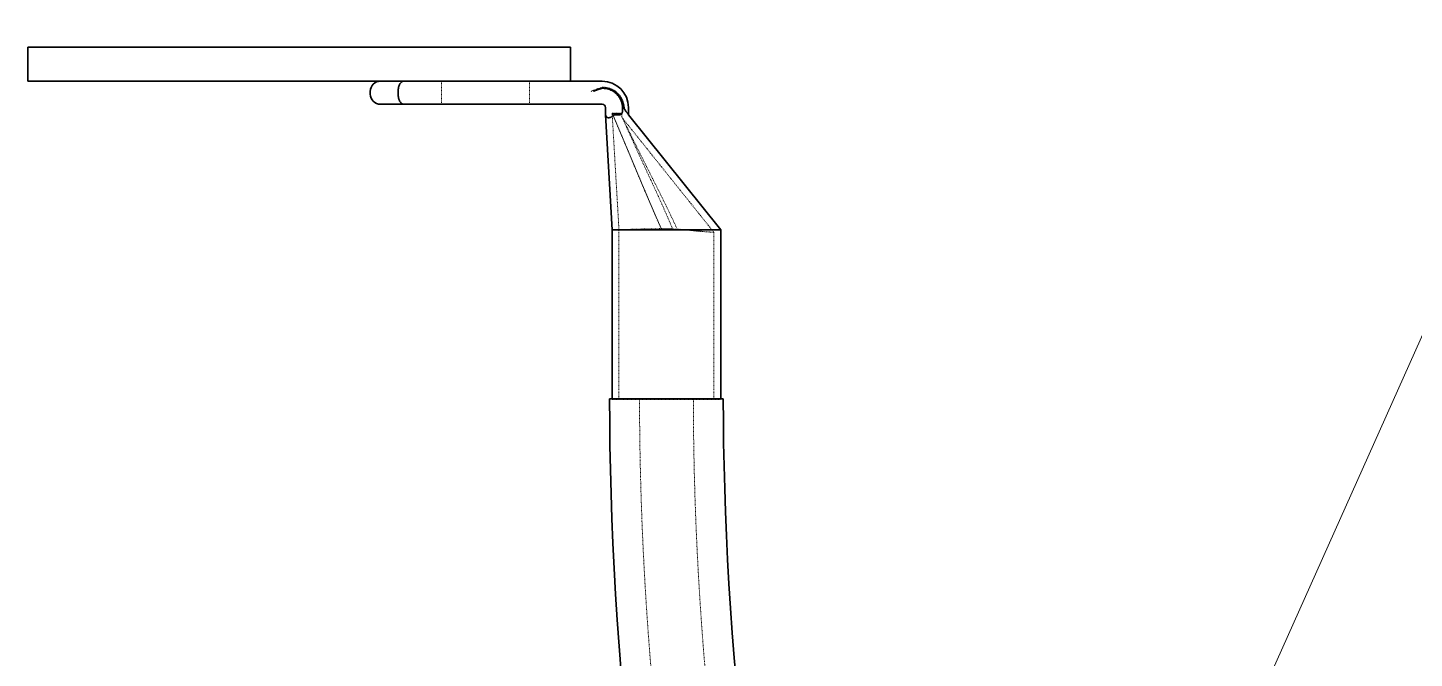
# Model space of a CAD drawing. Header units: millimetres. Extents: x -116965 to 323937, y 291661 to 566926.
# Drawn here: x -19754.3 to -19549.9, y 314472.1 to 314565.1 of the extents above; entities that cross this region are included whole.
import ezdxf

# ---------------------------------------------------------------- set-up
doc = ezdxf.new("R2010")
doc.units = ezdxf.units.MM
doc.linetypes.add('DASHED', pattern=[0.75, 0.5, -0.25])
doc.layers.get('0').update_dxf_attribs({"lineweight": 18})
for name, color, linetype, lineweight in [('Hidden Edges(Schneider)', 7, 'DASHED', 18), ('Symbols(Schneider)', 7, 'Continuous', 18), ('Visible Edges(Schneider)', 7, 'Continuous', 35)]:
    doc.layers.add(name, color=color, linetype=linetype, lineweight=lineweight)
doc.styles.add('schneder_1', font='micross.ttf')
doc.dimstyles.new('estilo_Schneider$7', dxfattribs={"dimscale": 5, "dimtxt": 3, "dimasz": 3, "dimexe": 2, "dimexo": 1, "dimgap": 0.3, "dimtad": 1, "dimtoh": 1, "dimrnd": 1e-08, "dimzin": 12, "dimtxsty": 'schneder_1', "dimblk": 'Filled-1', "dimcen": 0.09, "dimdle": 10, "dimclrd": 7, "dimclre": 7, "dimclrt": 7, "dimadec": 1, "dimazin": 3, "dimtfac": 0.5, "dimtdec": 3, "dimtmove": 0, "dimatfit": 3, "dimldrblk": 'Filled-1', "dimfxl": 1, "dimtolj": 1, "dimlwd": 15, "dimlwe": 25, "dimarcsym": 0})

# ---------------------------------------------------------------- blocks, each defined once
blk = doc.blocks.new('Filled-1')
at = {"color": 0}
for p, q in [((0, 0), (-1, 0.167)), ((-1, 0.167), (-1, -0.167)), ((-1, 0), (0, 0)), ((-1, -0.167), (0, 0))]:
    blk.add_line(p, q, dxfattribs=at)
at = {"color": 0, "flags": 128}
blk.add_lwpolyline([(-1, -0.167), (0, 0), (-1, 0.167), (-1, -0.167)], dxfattribs=at)
at = {"color": 0}
blk.add_solid([(-1, -0.167), (0, 0), (-1, 0.167), (-1, -0.167)], dxfattribs=at)

msp = doc.modelspace()

# ---------------------------------------------------------------- linework, layer by layer
at = {"layer": 'Hidden Edges(Schneider)', "ltscale": 0.013953}
for p, q in [((-19693.298825, 314553.811953), (-19693.298825, 314557.211953)), ((-19680.298825, 314553.811953), (-19680.298825, 314557.211953))]:
    msp.add_line(p, q, dxfattribs=at)
at = {"layer": 'Hidden Edges(Schneider)', "ltscale": 0.000492627}
msp.add_line((-19669.630311, 314556.319408), (-19669.630311, 314556.256003), dxfattribs=at)
at = {"layer": 'Hidden Edges(Schneider)'}
msp.add_line((-19671.198114, 314555.727603), (-19671.198345, 314555.727503), dxfattribs=at)
at = {"layer": 'Hidden Edges(Schneider)', "ltscale": 0.053639}
msp.add_line((-19668.130312, 314552.470727), (-19668.130312, 314552.295188), dxfattribs=at)
at = {"layer": 'Hidden Edges(Schneider)', "ltscale": 5.07649e-05}
msp.add_line((-19668.115866, 314552.437233), (-19668.130312, 314552.470727), dxfattribs=at)
at = {"layer": 'Hidden Edges(Schneider)', "ltscale": 0.005687}
for p, q in [((-19668.130311, 314552.470728), (-19666.730311, 314552.470728)), ((-19668.130311, 314552.295251), (-19666.730311, 314552.295251))]:
    msp.add_line(p, q, dxfattribs=at)
at = {"layer": 'Hidden Edges(Schneider)', "ltscale": 0.070288}
msp.add_line((-19667.130311, 314535.295251), (-19668.130311, 314552.295251), dxfattribs=at)
at = {"layer": 'Hidden Edges(Schneider)', "ltscale": 4.39481e-05}
msp.add_line((-19666.969852, 314552.265865), (-19667.004678, 314552.265865), dxfattribs=at)
at = {"layer": 'Hidden Edges(Schneider)', "ltscale": 3.31775e-05}
msp.add_line((-19666.730311, 314552.438508), (-19666.730311, 314552.470728), dxfattribs=at)
at = {"layer": 'Hidden Edges(Schneider)', "ltscale": 0.001668}
msp.add_line((-19666.730311, 314552.035484), (-19666.730311, 314552.438507), dxfattribs=at)
at = {"layer": 'Hidden Edges(Schneider)', "ltscale": 0.000637183}
msp.add_line((-19666.330874, 314553.311953), (-19666.426847, 314553.311953), dxfattribs=at)
at = {"layer": 'Hidden Edges(Schneider)', "ltscale": 0.000273439}
msp.add_line((-19665.730311, 314552.265865), (-19665.765038, 314552.344489), dxfattribs=at)
at = {"layer": 'Hidden Edges(Schneider)', "ltscale": 0.050978}
msp.add_line((-19666.730311, 314552.035484), (-19666.730311, 314551.91492), dxfattribs=at)
at = {"layer": 'Hidden Edges(Schneider)', "ltscale": 0.00135}
msp.add_line((-19666.51118, 314551.641168), (-19666.730311, 314551.915082), dxfattribs=at)
at = {"layer": 'Hidden Edges(Schneider)', "ltscale": 0.112469}
msp.add_line((-19666.51118, 314551.641168), (-19653.130316, 314534.915089), dxfattribs=at)
at = {"layer": 'Hidden Edges(Schneider)', "ltscale": 0.131388}
msp.add_line((-19667.130311, 314510.265865), (-19667.130311, 314535.295251), dxfattribs=at)
at = {"layer": 'Hidden Edges(Schneider)', "ltscale": 0.129392}
msp.add_line((-19653.130311, 314510.265865), (-19653.130311, 314534.915079), dxfattribs=at)
at = {"layer": 'Hidden Edges(Schneider)', "ltscale": 0.000313334}
for p, q in [((-19668.130311, 314510.265865), (-19668.130311, 314510.365865)), ((-19664.099061, 314510.265865), (-19664.099061, 314510.365865)), ((-19656.161561, 314510.265865), (-19656.161561, 314510.365865)), ((-19652.130311, 314510.265865), (-19652.130311, 314510.365865))]:
    msp.add_line(p, q, dxfattribs=at)
at = {"layer": 'Hidden Edges(Schneider)', "ltscale": 0.13193}
msp.add_line((-19668.130311, 314510.265865), (-19652.130311, 314510.265865), dxfattribs=at)
at = {"layer": 'Hidden Edges(Schneider)', "ltscale": 0.007016, "flags": 128}
msp.add_lwpolyline([(-19669.630241, 314556.319255), (-19669.695638, 314556.296167), (-19669.761393, 314556.272974), (-19669.827434, 314556.249671), (-19669.893687, 314556.226267), (-19669.960079, 314556.202764), (-19670.026537, 314556.179161), (-19670.092986, 314556.155462), (-19670.159356, 314556.131663), (-19670.225571, 314556.107773), (-19670.291559, 314556.083788), (-19670.357352, 314556.05968), (-19670.423613, 314556.035199), (-19670.490397, 314556.010308), (-19670.557615, 314555.985012), (-19670.625178, 314555.959329), (-19670.692998, 314555.93326), (-19670.760986, 314555.906815), (-19670.829054, 314555.880007), (-19670.897113, 314555.852837), (-19670.965074, 314555.825324), (-19671.03285, 314555.797467), (-19671.100351, 314555.769281), (-19671.167489, 314555.740776), (-19671.234176, 314555.711951)], dxfattribs=at)
at = {"layer": 'Hidden Edges(Schneider)', "ltscale": 0.00691, "flags": 128}
msp.add_lwpolyline([(-19669.630304, 314556.255965), (-19669.693523, 314556.240816), (-19669.757254, 314556.224951), (-19669.821471, 314556.208376), (-19669.886146, 314556.191096), (-19669.951252, 314556.173129), (-19670.016762, 314556.154475), (-19670.082649, 314556.135149), (-19670.148886, 314556.11516), (-19670.215446, 314556.094508), (-19670.282301, 314556.073212), (-19670.349426, 314556.051278), (-19670.416792, 314556.028709), (-19670.484372, 314556.005525), (-19670.55214, 314555.981721), (-19670.620069, 314555.957322), (-19670.68813, 314555.932321), (-19670.756298, 314555.906734), (-19670.824545, 314555.88057), (-19670.892844, 314555.853838), (-19670.961169, 314555.826544), (-19671.029492, 314555.798702), (-19671.097785, 314555.770316), (-19671.166022, 314555.741396), (-19671.234176, 314555.711951)], dxfattribs=at)
at = {"layer": 'Hidden Edges(Schneider)', "ltscale": 0.020377, "flags": 128}
msp.add_lwpolyline([(-19666.330874, 314553.311953), (-19666.350815, 314553.518171), (-19666.384356, 314553.722958), (-19666.431071, 314553.925476), (-19666.490534, 314554.124898), (-19666.56232, 314554.320387), (-19666.646005, 314554.511117), (-19666.741161, 314554.69625), (-19666.847364, 314554.874954), (-19666.964188, 314555.046401), (-19667.091207, 314555.209755), (-19667.227996, 314555.364184), (-19667.37413, 314555.508856), (-19667.529183, 314555.642943), (-19667.692737, 314555.765681), (-19667.864301, 314555.877094), (-19668.043066, 314555.976972), (-19668.228182, 314556.064972), (-19668.418796, 314556.140747), (-19668.614059, 314556.203956), (-19668.813119, 314556.254248), (-19669.015125, 314556.291284), (-19669.219226, 314556.314721), (-19669.424572, 314556.32421), (-19669.630311, 314556.319408)], dxfattribs=at)
at = {"layer": 'Hidden Edges(Schneider)', "ltscale": 0.019494, "flags": 128}
msp.add_lwpolyline([(-19666.556866, 314553.311953), (-19666.565916, 314553.520112), (-19666.587417, 314553.71983), (-19666.621155, 314553.911938), (-19666.666911, 314554.097251), (-19666.724471, 314554.27659), (-19666.793616, 314554.450774), (-19666.87413, 314554.620618), (-19666.965797, 314554.786953), (-19667.068597, 314554.949951), (-19667.18309, 314555.106706), (-19667.308711, 314555.256223), (-19667.44475, 314555.397868), (-19667.590496, 314555.531015), (-19667.745238, 314555.655036), (-19667.908266, 314555.7693), (-19668.078869, 314555.873184), (-19668.256336, 314555.966062), (-19668.439957, 314556.047296), (-19668.629022, 314556.116266), (-19668.822819, 314556.172342), (-19669.020637, 314556.214895), (-19669.221767, 314556.243295), (-19669.425472, 314556.256947), (-19669.630311, 314556.256003)], dxfattribs=at)
at = {"layer": 'Hidden Edges(Schneider)', "ltscale": 0.005627, "flags": 128}
for points in [[(-19668.115968, 314552.437472), (-19668.058207, 314552.437424), (-19668.000415, 314552.437381), (-19667.942591, 314552.437343), (-19667.884737, 314552.43731), (-19667.82685, 314552.437276), (-19667.76893, 314552.437248), (-19667.71099, 314552.437224), (-19667.653076, 314552.437205), (-19667.595193, 314552.437186), (-19667.53734, 314552.437176), (-19667.479516, 314552.437167), (-19667.421721, 314552.437162), (-19667.363956, 314552.437157), (-19667.306218, 314552.437157), (-19667.248509, 314552.437167), (-19667.190827, 314552.437171), (-19667.133172, 314552.437186), (-19667.075544, 314552.4372), (-19667.017942, 314552.437224), (-19666.960366, 314552.437248), (-19666.902815, 314552.437272), (-19666.84529, 314552.437305), (-19666.787788, 314552.437338), (-19666.730311, 314552.437377)], [(-19666.730311, 314552.438507), (-19666.787589, 314552.438373), (-19666.84492, 314552.438244), (-19666.902304, 314552.438125), (-19666.959743, 314552.438011), (-19667.017238, 314552.437906), (-19667.07479, 314552.437806), (-19667.132399, 314552.43771), (-19667.190067, 314552.437624), (-19667.247795, 314552.437548), (-19667.305583, 314552.437477), (-19667.363432, 314552.43741), (-19667.421344, 314552.437357), (-19667.479319, 314552.437305), (-19667.537359, 314552.437262), (-19667.595463, 314552.437229), (-19667.653558, 314552.4372), (-19667.711582, 314552.437176), (-19667.769537, 314552.437167), (-19667.827423, 314552.437157), (-19667.885242, 314552.437157), (-19667.942995, 314552.437167), (-19668.000683, 314552.437181), (-19668.058306, 314552.437205), (-19668.115866, 314552.437233)]]:
    msp.add_lwpolyline(points, dxfattribs=at)
at = {"layer": 'Hidden Edges(Schneider)', "ltscale": 0.079252, "flags": 128}
msp.add_lwpolyline([(-19668.115968, 314552.437472), (-19667.731585, 314551.537575), (-19667.345197, 314550.629358), (-19666.960736, 314549.722151), (-19666.582047, 314548.825328), (-19666.212892, 314547.948284), (-19665.85697, 314547.100441), (-19665.517934, 314546.291232), (-19665.199432, 314545.53009), (-19664.905131, 314544.826433), (-19664.638331, 314544.18863), (-19664.381831, 314543.575906), (-19664.124883, 314542.962911), (-19663.867231, 314542.3494), (-19663.608618, 314541.735131), (-19663.348788, 314541.119859), (-19663.087486, 314540.503337), (-19662.82451, 314539.88542), (-19662.562035, 314539.271493), (-19662.300778, 314538.663396), (-19662.039891, 314538.059287), (-19661.778532, 314537.457318), (-19661.515855, 314536.855642), (-19661.251012, 314536.25242), (-19660.983153, 314535.645813)], dxfattribs=at)
at = {"layer": 'Hidden Edges(Schneider)', "ltscale": 0.079251, "flags": 128}
msp.add_lwpolyline([(-19660.983153, 314535.645813), (-19661.261334, 314536.278328), (-19661.531272, 314536.895203), (-19661.794359, 314537.499411), (-19662.051983, 314538.093943), (-19662.305521, 314538.681802), (-19662.556339, 314539.265987), (-19662.805798, 314539.849503), (-19663.055253, 314540.435359), (-19663.306054, 314541.026568), (-19663.559553, 314541.626138), (-19663.817103, 314542.237086), (-19664.080063, 314542.862415), (-19664.349804, 314543.505134), (-19664.62771, 314544.168243), (-19664.918399, 314544.862422), (-19665.227497, 314545.600698), (-19665.553055, 314546.377892), (-19665.892984, 314547.188401), (-19666.245201, 314548.026609), (-19666.60761, 314548.886909), (-19666.978084, 314549.763698), (-19667.354447, 314550.651388), (-19667.734471, 314551.544413), (-19668.115866, 314552.437233)], dxfattribs=at)
at = {"layer": 'Hidden Edges(Schneider)', "ltscale": 0.002088, "flags": 128}
msp.add_lwpolyline([(-19667.630311, 314552.265863), (-19667.652004, 314552.26542), (-19667.673655, 314552.264089), (-19667.695263, 314552.261881), (-19667.716823, 314552.258791), (-19667.738332, 314552.254834), (-19667.759773, 314552.250013), (-19667.780978, 314552.244381), (-19667.801895, 314552.237982), (-19667.822519, 314552.230849), (-19667.842848, 314552.223014), (-19667.862879, 314552.214508), (-19667.882607, 314552.205367), (-19667.902029, 314552.195615), (-19667.921142, 314552.185292), (-19667.939943, 314552.174425), (-19667.958428, 314552.163052), (-19667.976598, 314552.151198), (-19667.994483, 314552.138876), (-19668.012092, 314552.126097), (-19668.029424, 314552.112894), (-19668.046476, 314552.099285), (-19668.063249, 314552.085304), (-19668.07974, 314552.07097), (-19668.095948, 314552.056312)], dxfattribs=at)
at = {"layer": 'Hidden Edges(Schneider)', "ltscale": 0.005074, "flags": 128}
msp.add_lwpolyline([(-19666.969852, 314552.265863), (-19666.918057, 314552.269496), (-19666.867731, 314552.28084), (-19666.819556, 314552.300443), (-19666.775647, 314552.327566), (-19666.736256, 314552.36145), (-19666.701742, 314552.400784), (-19666.672126, 314552.444067), (-19666.647004, 314552.490124), (-19666.625666, 314552.538552), (-19666.607617, 314552.588963), (-19666.592578, 314552.640647), (-19666.580266, 314552.69288), (-19666.570401, 314552.744941), (-19666.56257, 314552.797098), (-19666.55645, 314552.849965), (-19666.55191, 314552.90327), (-19666.548821, 314552.956733), (-19666.547052, 314553.010072), (-19666.546472, 314553.063015), (-19666.546952, 314553.115277), (-19666.548362, 314553.16658), (-19666.55057, 314553.216648), (-19666.553447, 314553.265199), (-19666.556862, 314553.311953)], dxfattribs=at)
at = {"layer": 'Hidden Edges(Schneider)', "ltscale": 0.005999, "flags": 128}
msp.add_lwpolyline([(-19665.765045, 314552.344484), (-19665.776035, 314552.368049), (-19665.788316, 314552.391452), (-19665.801818, 314552.414822), (-19665.816469, 314552.438283), (-19665.832199, 314552.461957), (-19665.848936, 314552.485966), (-19665.866609, 314552.510447), (-19665.885149, 314552.53551), (-19665.90449, 314552.561297), (-19665.925295, 314552.588739), (-19665.947974, 314552.618713), (-19665.972455, 314552.651643), (-19665.998667, 314552.687945), (-19666.026541, 314552.728042), (-19666.056004, 314552.772359), (-19666.086986, 314552.821316), (-19666.119415, 314552.875328), (-19666.152039, 314552.932887), (-19666.183852, 314552.992391), (-19666.21485, 314553.053679), (-19666.245033, 314553.116569), (-19666.274394, 314553.180723), (-19666.302981, 314553.245906), (-19666.330874, 314553.311953)], dxfattribs=at)
at = {"layer": 'Hidden Edges(Schneider)', "ltscale": 0.001288, "flags": 128}
msp.add_lwpolyline([(-19665.765045, 314552.344484), (-19665.762325, 314552.338247), (-19665.759702, 314552.332243), (-19665.757178, 314552.326474), (-19665.754756, 314552.320947), (-19665.752437, 314552.315664), (-19665.750223, 314552.310628), (-19665.748115, 314552.305841), (-19665.746116, 314552.301311), (-19665.744227, 314552.297034), (-19665.742451, 314552.293019), (-19665.740787, 314552.289271), (-19665.73924, 314552.285785), (-19665.737809, 314552.282571), (-19665.736503, 314552.279644), (-19665.735322, 314552.277002), (-19665.734267, 314552.274646), (-19665.733337, 314552.272572), (-19665.732532, 314552.270784), (-19665.731852, 314552.269272), (-19665.731296, 314552.268037), (-19665.730864, 314552.267084), (-19665.730556, 314552.266407), (-19665.730372, 314552.265996), (-19665.730311, 314552.265863)], dxfattribs=at)
at = {"layer": 'Hidden Edges(Schneider)', "ltscale": 0.001198, "flags": 128}
msp.add_lwpolyline([(-19665.730311, 314552.265863), (-19665.73037, 314552.265982), (-19665.730544, 314552.266335), (-19665.730835, 314552.266917), (-19665.73124, 314552.267737), (-19665.731758, 314552.268781), (-19665.732389, 314552.270059), (-19665.733132, 314552.271561), (-19665.733984, 314552.273292), (-19665.734947, 314552.275247), (-19665.736017, 314552.277422), (-19665.737195, 314552.279825), (-19665.738479, 314552.282443), (-19665.739868, 314552.285285), (-19665.741362, 314552.288341), (-19665.742953, 314552.291607), (-19665.744639, 314552.295069), (-19665.746418, 314552.298731), (-19665.748287, 314552.302579), (-19665.750245, 314552.306618), (-19665.752289, 314552.310843), (-19665.754418, 314552.315244), (-19665.756629, 314552.319827), (-19665.75892, 314552.324581), (-19665.761289, 314552.329502)], dxfattribs=at)
at = {"layer": 'Hidden Edges(Schneider)', "ltscale": 0.005951, "flags": 128}
msp.add_lwpolyline([(-19669.039515, 314552.053961), (-19669.021781, 314552.017998), (-19669.001813, 314551.985058), (-19668.979525, 314551.955132), (-19668.95483, 314551.928205), (-19668.927644, 314551.904263), (-19668.897881, 314551.883301), (-19668.865627, 314551.865391), (-19668.831037, 314551.850609), (-19668.794187, 314551.838951), (-19668.755157, 314551.83042), (-19668.714022, 314551.825027), (-19668.670865, 314551.822772), (-19668.625968, 314551.823673), (-19668.579617, 314551.827788), (-19668.532033, 314551.835169), (-19668.483431, 314551.845884), (-19668.434031, 314551.859979), (-19668.384064, 314551.877512), (-19668.334018, 314551.898508), (-19668.284263, 314551.923017), (-19668.235098, 314551.951127), (-19668.18709, 314551.982727), (-19668.140627, 314552.017774), (-19668.095948, 314552.056312)], dxfattribs=at)
at = {"layer": 'Hidden Edges(Schneider)', "ltscale": 0.078553, "flags": 128}
msp.add_lwpolyline([(-19666.730311, 314552.054925), (-19666.310001, 314551.105604), (-19665.909157, 314550.206453), (-19665.526475, 314549.353718), (-19665.160637, 314548.543651), (-19664.810311, 314547.772507), (-19664.474146, 314547.03655), (-19664.150777, 314546.332051), (-19663.838822, 314545.655286), (-19663.536886, 314545.002541), (-19663.243567, 314544.370107), (-19662.957457, 314543.75427), (-19662.677153, 314543.151319), (-19662.401265, 314542.557542), (-19662.128418, 314541.969211), (-19661.857268, 314541.382591), (-19661.586496, 314540.793933), (-19661.314813, 314540.19948), (-19661.040954, 314539.595453), (-19660.763662, 314538.97809), (-19660.481679, 314538.343613), (-19660.193735, 314537.688264), (-19659.898542, 314537.008292), (-19659.594796, 314536.299958), (-19659.281194, 314535.559544)], dxfattribs=at)
at = {"layer": 'Hidden Edges(Schneider)', "ltscale": 0.079925, "flags": 128}
msp.add_lwpolyline([(-19666.730311, 314552.035484), (-19666.263095, 314551.076955), (-19665.816122, 314550.16395), (-19665.388175, 314549.29346), (-19664.97803, 314548.462476), (-19664.584456, 314547.667996), (-19664.206214, 314546.907017), (-19663.842059, 314546.176538), (-19663.490735, 314545.473568), (-19663.150985, 314544.79511), (-19662.821547, 314544.138171), (-19662.50116, 314543.499765), (-19662.188568, 314542.876892), (-19661.882522, 314542.266559), (-19661.581782, 314541.665761), (-19661.285123, 314541.071491), (-19660.991333, 314540.480735), (-19660.699213, 314539.89047), (-19660.407569, 314539.297676), (-19660.115208, 314538.699326), (-19659.820932, 314538.092403), (-19659.523526, 314537.473895), (-19659.221761, 314536.840798), (-19658.914391, 314536.190121), (-19658.600164, 314535.518891)], dxfattribs=at)
at = {"layer": 'Hidden Edges(Schneider)', "ltscale": 0.054841, "flags": 128}
msp.add_lwpolyline([(-19666.645007, 314551.861724), (-19666.593797, 314551.761374), (-19666.549641, 314551.692543), (-19666.521021, 314551.653676), (-19666.51118, 314551.641168)], dxfattribs=at)
at = {"layer": 'Hidden Edges(Schneider)', "ltscale": 0.050713, "flags": 128}
msp.add_lwpolyline([(-19666.62943, 314551.82816), (-19666.590268, 314551.751275), (-19666.563365, 314551.7066), (-19666.51118, 314551.641168)], dxfattribs=at)
at = {"layer": 'Hidden Edges(Schneider)', "ltscale": 0.042151, "flags": 128}
msp.add_lwpolyline([(-19660.90221, 314535.462367), (-19661.324094, 314535.458362), (-19661.740965, 314535.453236), (-19662.15168, 314535.447094), (-19662.555095, 314535.440039), (-19662.950065, 314535.432174), (-19663.335351, 314535.4236), (-19663.708275, 314535.414471), (-19664.067312, 314535.404923), (-19664.41152, 314535.395083), (-19664.739956, 314535.385074), (-19665.051678, 314535.375027), (-19665.345743, 314535.365064), (-19665.620529, 314535.355348), (-19665.874416, 314535.346031), (-19666.106799, 314535.337214), (-19666.317072, 314535.328993), (-19666.504635, 314535.321471), (-19666.668884, 314535.314748), (-19666.809103, 314535.308923), (-19666.924286, 314535.304091), (-19667.014168, 314535.300281), (-19667.078579, 314535.29752), (-19667.11735, 314535.295836), (-19667.130311, 314535.29526)], dxfattribs=at)
at = {"layer": 'Hidden Edges(Schneider)', "ltscale": 0.00339, "flags": 128}
msp.add_lwpolyline([(-19660.059799, 314535.436155), (-19660.094979, 314535.437219), (-19660.130156, 314535.438284), (-19660.165331, 314535.439353), (-19660.200502, 314535.440425), (-19660.23567, 314535.441501), (-19660.270833, 314535.442576), (-19660.30599, 314535.443656), (-19660.341142, 314535.444738), (-19660.376287, 314535.445823), (-19660.411425, 314535.44691), (-19660.446554, 314535.448), (-19660.481675, 314535.449092), (-19660.516787, 314535.450189), (-19660.551889, 314535.451283), (-19660.58698, 314535.452382), (-19660.622059, 314535.453484), (-19660.657127, 314535.454587), (-19660.692182, 314535.455694), (-19660.727224, 314535.4568), (-19660.762252, 314535.457909), (-19660.797265, 314535.459022), (-19660.832263, 314535.460133), (-19660.867244, 314535.461249), (-19660.90221, 314535.462367)], dxfattribs=at)
at = {"layer": 'Hidden Edges(Schneider)', "ltscale": 0.00687, "flags": 128}
msp.add_lwpolyline([(-19660.901843, 314535.462369), (-19660.832087, 314535.460019), (-19660.762265, 314535.457699), (-19660.692384, 314535.455408), (-19660.622448, 314535.453147), (-19660.552463, 314535.450918), (-19660.482433, 314535.44872), (-19660.412366, 314535.446555), (-19660.342264, 314535.444421), (-19660.272135, 314535.442321), (-19660.201983, 314535.440251), (-19660.131813, 314535.438218), (-19660.061632, 314535.436217), (-19659.991443, 314535.434253), (-19659.921253, 314535.432322), (-19659.851066, 314535.430426), (-19659.780889, 314535.428566), (-19659.710726, 314535.426743), (-19659.640582, 314535.424954), (-19659.570463, 314535.423207), (-19659.500375, 314535.421495), (-19659.430322, 314535.419819), (-19659.36031, 314535.418186), (-19659.290344, 314535.416588), (-19659.22043, 314535.415031)], dxfattribs=at)
at = {"layer": 'Hidden Edges(Schneider)', "ltscale": 0.006235, "flags": 128}
msp.add_lwpolyline([(-19658.541675, 314535.39329), (-19658.603846, 314535.394921), (-19658.666159, 314535.396566), (-19658.72861, 314535.398228), (-19658.791195, 314535.399901), (-19658.853911, 314535.401592), (-19658.916754, 314535.403297), (-19658.97972, 314535.405015), (-19659.042806, 314535.406749), (-19659.106007, 314535.408496), (-19659.16932, 314535.410258), (-19659.232721, 314535.412035), (-19659.296169, 314535.413823), (-19659.35966, 314535.415623), (-19659.423192, 314535.417432), (-19659.486758, 314535.419256), (-19659.550356, 314535.421092), (-19659.613982, 314535.422937), (-19659.677631, 314535.424795), (-19659.7413, 314535.426662), (-19659.804985, 314535.42854), (-19659.868681, 314535.430429), (-19659.932385, 314535.432329), (-19659.996092, 314535.434236), (-19660.059799, 314535.436155)], dxfattribs=at)
at = {"layer": 'Hidden Edges(Schneider)', "ltscale": 0.007948, "flags": 128}
msp.add_lwpolyline([(-19657.354843, 314535.265865), (-19657.429373, 314535.272471), (-19657.504261, 314535.279071), (-19657.579502, 314535.285663), (-19657.655087, 314535.292239), (-19657.730996, 314535.298795), (-19657.8072, 314535.305328), (-19657.883691, 314535.311832), (-19657.960462, 314535.318305), (-19658.037504, 314535.324742), (-19658.11481, 314535.331142), (-19658.192372, 314535.337498), (-19658.270182, 314535.343809), (-19658.348233, 314535.35007), (-19658.426516, 314535.35628), (-19658.505025, 314535.362439), (-19658.58375, 314535.36854), (-19658.662685, 314535.374581), (-19658.741821, 314535.380561), (-19658.821151, 314535.386476), (-19658.900667, 314535.392327), (-19658.98036, 314535.398109), (-19659.060224, 314535.403821), (-19659.14025, 314535.409462), (-19659.22043, 314535.415031)], dxfattribs=at)
at = {"layer": 'Hidden Edges(Schneider)', "ltscale": 0.00646, "flags": 128}
msp.add_lwpolyline([(-19658.541675, 314535.39329), (-19658.477539, 314535.388345), (-19658.41356, 314535.383355), (-19658.349744, 314535.378325), (-19658.286094, 314535.373251), (-19658.222614, 314535.368142), (-19658.15931, 314535.362992), (-19658.096184, 314535.357806), (-19658.033241, 314535.352587), (-19657.970485, 314535.347335), (-19657.907921, 314535.342052), (-19657.845553, 314535.336737), (-19657.783384, 314535.331397), (-19657.721419, 314535.32603), (-19657.659663, 314535.320639), (-19657.598118, 314535.315225), (-19657.53679, 314535.309791), (-19657.475682, 314535.304341), (-19657.414799, 314535.298874), (-19657.354145, 314535.293395), (-19657.293724, 314535.287902), (-19657.233539, 314535.282402), (-19657.173596, 314535.276894), (-19657.113898, 314535.27138), (-19657.054451, 314535.265865)], dxfattribs=at)
at = {"layer": 'Hidden Edges(Schneider)', "ltscale": 0.065899, "flags": 128}
msp.add_lwpolyline([(-19657.054451, 314535.265865), (-19656.472266, 314535.210833), (-19655.922935, 314535.158214), (-19655.411154, 314535.109741), (-19654.941952, 314535.06653), (-19654.519257, 314535.029006), (-19654.148056, 314534.99732), (-19653.830798, 314534.971208), (-19653.569728, 314534.950354), (-19653.367421, 314534.934492), (-19653.226606, 314534.923446), (-19653.148037, 314534.916989), (-19653.132299, 314534.914994), (-19653.179855, 314534.917442), (-19653.290022, 314534.924354), (-19653.461594, 314534.935827), (-19653.693372, 314534.952061), (-19653.983883, 314534.973335), (-19654.329204, 314534.999816), (-19654.726201, 314535.031728), (-19655.172165, 314535.06927), (-19655.663477, 314535.112364), (-19656.193696, 314535.1603), (-19656.758747, 314535.212013), (-19657.354843, 314535.265865)], dxfattribs=at)
at = {"layer": 'Hidden Edges(Schneider)', "ltscale": 0.144389, "flags": 128}
msp.add_lwpolyline([(-19567.142365, 314306.243211), (-19568.968098, 314306.267701), (-19570.775025, 314306.340867), (-19572.563012, 314306.46227), (-19574.331906, 314306.631413), (-19576.081612, 314306.847878), (-19577.81194, 314307.111169), (-19579.522775, 314307.420808), (-19581.213925, 314307.776223), (-19582.885239, 314308.176862), (-19584.536584, 314308.622094), (-19586.167825, 314309.111386), (-19587.778771, 314309.644128), (-19589.369328, 314310.21967), (-19590.9394, 314310.837365), (-19592.488911, 314311.496526), (-19594.017785, 314312.196465), (-19595.525964, 314312.936536), (-19597.01339, 314313.716031), (-19598.480046, 314314.534264), (-19599.925969, 314315.390511), (-19601.351235, 314316.284104), (-19602.755864, 314317.214337), (-19604.139893, 314318.180505), (-19605.5034, 314319.181939), (-19606.846478, 314320.217915), (-19608.169282, 314321.287804), (-19609.471944, 314322.390958), (-19610.754617, 314323.526727), (-19612.017415, 314324.694444), (-19613.260491, 314325.893479), (-19614.484017, 314327.123185), (-19615.688165, 314328.382951), (-19616.873124, 314329.672185), (-19618.039048, 314330.990334), (-19619.186166, 314332.336808), (-19620.314629, 314333.711034), (-19621.42463, 314335.112401), (-19622.516358, 314336.540356), (-19623.589995, 314337.994328), (-19624.645732, 314339.473801), (-19625.683739, 314340.978223), (-19626.7042, 314342.507096), (-19627.707293, 314344.059888), (-19628.693192, 314345.636063), (-19629.662068, 314347.235089), (-19630.614102, 314348.856488), (-19631.549466, 314350.499688), (-19632.468341, 314352.164174), (-19633.370879, 314353.849469), (-19634.257243, 314355.555077), (-19635.127585, 314357.280484), (-19635.982068, 314359.025193), (-19636.820834, 314360.788689), (-19637.644046, 314362.570496), (-19638.451855, 314364.37008), (-19639.244397, 314366.186982), (-19640.021832, 314368.020707), (-19640.784276, 314369.870721), (-19641.53189, 314371.736565), (-19642.264798, 314373.617726), (-19642.983163, 314375.513707), (-19643.687108, 314377.424031), (-19645.052245, 314381.285706), (-19646.36122, 314385.198766), (-19647.615035, 314389.15928), (-19648.814681, 314393.163262), (-19649.961179, 314397.206784), (-19651.055501, 314401.285859), (-19652.098582, 314405.39652), (-19653.091319, 314409.534798), (-19654.034627, 314413.696709), (-19654.929402, 314417.878228), (-19655.776551, 314422.075425), (-19656.57697, 314426.284295), (-19657.331555, 314430.500832), (-19658.041156, 314434.721032), (-19658.70662, 314438.940888), (-19659.328807, 314443.156434), (-19659.908583, 314447.363587), (-19660.446799, 314451.558343), (-19660.944302, 314455.736771), (-19661.401933, 314459.894791), (-19661.820529, 314464.028359), (-19662.200902, 314468.133508), (-19662.5439, 314472.206231), (-19662.850344, 314476.242486), (-19663.121074, 314480.238229), (-19663.356917, 314484.189454), (-19663.558677, 314488.092156), (-19663.727172, 314491.942368), (-19663.863213, 314495.736047), (-19663.967612, 314499.469224), (-19664.041179, 314503.137933), (-19664.066661, 314504.946824), (-19664.084723, 314506.738129), (-19664.09549, 314508.511315), (-19664.099057, 314510.265847)], dxfattribs=at)
at = {"layer": 'Hidden Edges(Schneider)', "ltscale": 0.145204, "flags": 128}
msp.add_lwpolyline([(-19567.142365, 314314.180699), (-19568.754533, 314314.20229), (-19570.345757, 314314.266663), (-19571.916383, 314314.373265), (-19573.466733, 314314.521542), (-19574.997151, 314314.710904), (-19576.508, 314314.940816), (-19577.999604, 314315.210744), (-19579.472363, 314315.520211), (-19580.926602, 314315.868798), (-19582.362702, 314316.256028), (-19583.780988, 314316.6815), (-19585.181802, 314317.144757), (-19586.565507, 314317.645417), (-19587.93237, 314318.183137), (-19589.282677, 314318.757554), (-19590.616677, 314319.368344), (-19591.934674, 314320.015126), (-19593.236897, 314320.697575), (-19594.523595, 314321.415387), (-19595.7949, 314322.168218), (-19597.050965, 314322.955743), (-19598.291962, 314323.777657), (-19599.518044, 314324.633599), (-19600.729344, 314325.523244), (-19601.925977, 314326.446286), (-19603.107999, 314327.402325), (-19604.275449, 314328.391), (-19605.428422, 314329.411927), (-19606.566956, 314330.464745), (-19607.691109, 314331.549092), (-19608.800958, 314332.664567), (-19609.896481, 314333.81075), (-19610.977719, 314334.987203), (-19612.04469, 314336.193486), (-19613.097413, 314337.429162), (-19614.135907, 314338.693772), (-19615.160172, 314339.986897), (-19616.170266, 314341.308061), (-19617.166169, 314342.656842), (-19618.1479, 314344.032708), (-19619.115498, 314345.435201), (-19620.068982, 314346.863767), (-19621.00837, 314348.317967), (-19621.933701, 314349.797269), (-19622.844994, 314351.301175), (-19623.742268, 314352.829209), (-19624.625562, 314354.380856), (-19625.494893, 314355.955602), (-19626.35031, 314357.55293), (-19627.191851, 314359.172326), (-19628.019584, 314360.813256), (-19628.833525, 314362.475205), (-19629.633744, 314364.157639), (-19630.420277, 314365.860043), (-19631.193183, 314367.581902), (-19631.952508, 314369.322682), (-19632.698329, 314371.081849), (-19633.430693, 314372.858868), (-19634.149678, 314374.653245), (-19634.85533, 314376.464406), (-19635.547707, 314378.291856), (-19636.226876, 314380.13506), (-19637.545922, 314383.866616), (-19638.813079, 314387.65482), (-19640.028956, 314391.495458), (-19641.194175, 314395.384293), (-19642.309344, 314399.317113), (-19643.375085, 314403.289681), (-19644.392102, 314407.297803), (-19645.361102, 314411.337262), (-19646.2828, 314415.403863), (-19647.15791, 314419.493371), (-19647.98714, 314423.601647), (-19648.771212, 314427.724458), (-19649.510854, 314431.857606), (-19650.206826, 314435.996896), (-19650.859902, 314440.138207), (-19651.470826, 314444.277345), (-19652.04037, 314448.410111), (-19652.569287, 314452.532349), (-19653.058341, 314456.639863), (-19653.508332, 314460.728532), (-19653.920024, 314464.794122), (-19654.294217, 314468.832551), (-19654.631694, 314472.839547), (-19654.933226, 314476.811028), (-19655.199626, 314480.742799), (-19655.431664, 314484.6307), (-19655.630143, 314488.470536), (-19655.795882, 314492.258149), (-19655.929673, 314495.989343), (-19656.032336, 314499.659882), (-19656.104663, 314503.265611), (-19656.129706, 314505.042878), (-19656.147473, 314506.802331), (-19656.158059, 314508.543511), (-19656.161559, 314510.265847)], dxfattribs=at)
at = {"layer": 'Visible Edges(Schneider)'}
for p, q in [((-19754.298825, 314562.211953), (-19674.298825, 314562.211953)), ((-19754.298825, 314557.211953), (-19754.298825, 314562.211953)), ((-19674.298825, 314562.211953), (-19674.298825, 314557.211953)), ((-19674.298825, 314557.211953), (-19754.298825, 314557.211953)), ((-19669.630311, 314557.211953), (-19674.298825, 314557.211953)), ((-19669.630311, 314556.163787), (-19669.630311, 314556.209302)), ((-19703.798825, 314555.711953), (-19703.798825, 314555.311953)), ((-19699.68935, 314555.711953), (-19699.68935, 314555.311953)), ((-19698.854116, 314553.811953), (-19702.298825, 314553.811953)), ((-19698.854116, 314553.811953), (-19669.630311, 314553.811953)), ((-19669.130311, 314553.311953), (-19669.130311, 314552.265865)), ((-19668.130311, 314535.265865), (-19669.130311, 314552.265865)), ((-19667.630311, 314552.265865), (-19667.004678, 314552.265865)), ((-19666.619515, 314553.311953), (-19666.426847, 314553.311953)), ((-19665.730311, 314552.265865), (-19665.761973, 314552.330913)), ((-19665.730311, 314552.265865), (-19665.730311, 314553.311953)), ((-19665.730311, 314552.265865), (-19652.130311, 314535.265865)), ((-19668.130311, 314535.265865), (-19661.094656, 314535.265865)), ((-19668.130311, 314510.365865), (-19668.130311, 314535.265865)), ((-19661.094656, 314535.265865), (-19660.130311, 314535.265865)), ((-19660.130311, 314535.265865), (-19658.389663, 314535.265865)), ((-19658.389663, 314535.265865), (-19656.615043, 314535.265865)), ((-19656.615043, 314535.265865), (-19652.130311, 314535.265865)), ((-19652.130311, 314510.365865), (-19652.130311, 314535.265865)), ((-19668.512311, 314510.365865), (-19651.748311, 314510.365865)), ((-19668.512311, 314510.265865), (-19668.512311, 314510.365865)), ((-19651.748311, 314510.265865), (-19651.748311, 314510.365865))]:
    msp.add_line(p, q, dxfattribs=at)
at = {"layer": 'Visible Edges(Schneider)', "flags": 128}
for points in [[(-19699.689349, 314555.711951), (-19699.687342, 314555.816979), (-19699.68136, 314555.920968), (-19699.671473, 314556.023559), (-19699.657752, 314556.124396), (-19699.640261, 314556.223106), (-19699.619214, 314556.318759), (-19699.59484, 314556.410684), (-19699.567298, 314556.498661), (-19699.536747, 314556.582465), (-19699.503342, 314556.661882), (-19699.467334, 314556.736531), (-19699.429025, 314556.806006), (-19699.388586, 314556.870231), (-19699.346193, 314556.929135), (-19699.302007, 314556.982646), (-19699.256205, 314557.030692), (-19699.208995, 314557.073164), (-19699.160601, 314557.109985), (-19699.111172, 314557.141151), (-19699.060866, 314557.166657), (-19699.009851, 314557.186484), (-19698.958291, 314557.200641), (-19698.90633, 314557.209124), (-19698.854116, 314557.211952)], [(-19670.886731, 314555.711951), (-19670.832641, 314555.735511), (-19670.778701, 314555.758714), (-19670.724985, 314555.781545), (-19670.67157, 314555.804004), (-19670.618532, 314555.826067), (-19670.56569, 314555.847826), (-19670.512752, 314555.869412), (-19670.45975, 314555.890822), (-19670.406718, 314555.912056), (-19670.353688, 314555.933113), (-19670.300694, 314555.953998), (-19670.247769, 314555.974702), (-19670.194947, 314555.995225), (-19670.14226, 314556.015572), (-19670.089743, 314556.035742), (-19670.037428, 314556.055731), (-19669.985348, 314556.075534), (-19669.933538, 314556.095161), (-19669.882031, 314556.114606), (-19669.830858, 314556.133866), (-19669.780055, 314556.152944), (-19669.729654, 314556.171836), (-19669.67969, 314556.190547), (-19669.630193, 314556.209068)], [(-19669.630311, 314556.209302), (-19669.415482, 314556.21468), (-19669.202225, 314556.203537), (-19668.991424, 314556.17661), (-19668.783958, 314556.134634), (-19668.58071, 314556.078348), (-19668.382561, 314556.008491), (-19668.190393, 314555.925812), (-19668.005086, 314555.831036), (-19667.827524, 314555.724911), (-19667.658585, 314555.608177), (-19667.499153, 314555.481567), (-19667.350109, 314555.345826), (-19667.212333, 314555.201687), (-19667.086214, 314555.050525), (-19666.971263, 314554.893927), (-19666.867399, 314554.732346), (-19666.774549, 314554.566211), (-19666.692639, 314554.395957), (-19666.621598, 314554.222006), (-19666.56135, 314554.044795), (-19666.511825, 314553.86475), (-19666.472948, 314553.682313), (-19666.444646, 314553.497901), (-19666.426848, 314553.311953)], [(-19698.854116, 314553.811955), (-19698.90633, 314553.814778), (-19698.958291, 314553.823266), (-19699.009851, 314553.837423), (-19699.060866, 314553.85725), (-19699.111172, 314553.882756), (-19699.160601, 314553.913922), (-19699.208995, 314553.950743), (-19699.256205, 314553.993215), (-19699.302007, 314554.041261), (-19699.346193, 314554.094772), (-19699.388586, 314554.153676), (-19699.429025, 314554.217901), (-19699.467334, 314554.287376), (-19699.503342, 314554.362025), (-19699.536747, 314554.441442), (-19699.567298, 314554.525246), (-19699.59484, 314554.613223), (-19699.619214, 314554.705143), (-19699.640261, 314554.800801), (-19699.657752, 314554.899511), (-19699.671473, 314555.000348), (-19699.68136, 314555.102939), (-19699.687342, 314555.206928), (-19699.689349, 314555.311951)], [(-19670.886731, 314555.711951), (-19670.832972, 314555.73534), (-19670.779237, 314555.758371), (-19670.72554, 314555.78103), (-19670.671896, 314555.803322), (-19670.618316, 314555.825238), (-19670.564815, 314555.846772), (-19670.511406, 314555.867924), (-19670.458101, 314555.888686), (-19670.404914, 314555.909047), (-19670.351858, 314555.929012), (-19670.298948, 314555.948572), (-19670.246195, 314555.967721), (-19670.193613, 314555.986461), (-19670.141216, 314556.004777), (-19670.089017, 314556.022667), (-19670.037028, 314556.040129), (-19669.985264, 314556.057157), (-19669.933738, 314556.073741), (-19669.882462, 314556.089887), (-19669.83145, 314556.105585), (-19669.780715, 314556.120824), (-19669.730271, 314556.135606), (-19669.680131, 314556.149926), (-19669.630308, 314556.163778)], [(-19669.630311, 314556.163787), (-19669.436854, 314556.166153), (-19669.244192, 314556.154928), (-19669.053124, 314556.130528), (-19668.864451, 314556.093359), (-19668.678969, 314556.043844), (-19668.49748, 314555.982389), (-19668.320783, 314555.909419), (-19668.149677, 314555.825343), (-19667.984961, 314555.730571), (-19667.827435, 314555.625529), (-19667.677899, 314555.510625), (-19667.537065, 314555.386424), (-19667.40526, 314555.253896), (-19667.282783, 314555.113806), (-19667.169935, 314554.966907), (-19667.06702, 314554.813947), (-19666.97434, 314554.655675), (-19666.892198, 314554.49284), (-19666.820665, 314554.325618), (-19666.757466, 314554.147124), (-19666.703619, 314553.955736), (-19666.661256, 314553.752231), (-19666.632511, 314553.537378), (-19666.619515, 314553.311953)], [(-19669.130311, 314552.265863), (-19669.130128, 314552.26541), (-19669.129577, 314552.264046), (-19669.128664, 314552.261791), (-19669.127391, 314552.258663), (-19669.125758, 314552.254672), (-19669.123779, 314552.249851), (-19669.121466, 314552.244248), (-19669.118834, 314552.237892), (-19669.11589, 314552.23082), (-19669.112649, 314552.223062), (-19669.109119, 314552.214646), (-19669.105312, 314552.205605), (-19669.10124, 314552.195978), (-19669.096914, 314552.185792), (-19669.092345, 314552.175078), (-19669.087544, 314552.163868), (-19669.082497, 314552.152137), (-19669.077175, 314552.139816), (-19669.071579, 314552.126917), (-19669.065709, 314552.113442), (-19669.059566, 314552.099404), (-19669.053153, 314552.084803), (-19669.046469, 314552.069654), (-19669.039515, 314552.053961)], [(-19668.095632, 314552.056303), (-19668.079468, 314552.070937), (-19668.063019, 314552.085251), (-19668.046285, 314552.099223), (-19668.029269, 314552.112817), (-19668.011971, 314552.126011), (-19667.994394, 314552.138786), (-19667.976539, 314552.151112), (-19667.958399, 314552.162962), (-19667.939936, 314552.174339), (-19667.921151, 314552.185211), (-19667.902046, 314552.195544), (-19667.882625, 314552.205309), (-19667.862892, 314552.214465), (-19667.842848, 314552.222986), (-19667.822499, 314552.230839), (-19667.801848, 314552.237987), (-19667.780897, 314552.244396), (-19667.759705, 314552.250027), (-19667.738399, 314552.254819), (-19667.716985, 314552.258768), (-19667.695466, 314552.261853), (-19667.673845, 314552.264075), (-19667.652126, 314552.265415), (-19667.630311, 314552.265863)], [(-19666.619533, 314553.311953), (-19666.614256, 314553.263125), (-19666.609544, 314553.212676), (-19666.605539, 314553.160882), (-19666.602381, 314553.108024), (-19666.600214, 314553.054385), (-19666.599178, 314553.00024), (-19666.599415, 314552.945866), (-19666.601068, 314552.891545), (-19666.604277, 314552.837562), (-19666.609184, 314552.78419), (-19666.615932, 314552.731709), (-19666.624661, 314552.680401), (-19666.635638, 314552.630038), (-19666.649465, 314552.579722), (-19666.666515, 314552.530217), (-19666.687143, 314552.482371), (-19666.711703, 314552.437057), (-19666.740631, 314552.395024), (-19666.774397, 314552.357125), (-19666.813371, 314552.324409), (-19666.856867, 314552.298426), (-19666.904135, 314552.279954), (-19666.953853, 314552.269249), (-19667.004678, 314552.265863)], [(-19666.426847, 314553.311953), (-19666.401295, 314553.25366), (-19666.375158, 314553.196005), (-19666.348359, 314553.139109), (-19666.320803, 314553.083095), (-19666.292413, 314553.028144), (-19666.263127, 314552.974457), (-19666.232983, 314552.922401), (-19666.202017, 314552.872228), (-19666.170193, 314552.824006), (-19666.137694, 314552.778081), (-19666.10514, 314552.735152), (-19666.072654, 314552.694959), (-19666.040323, 314552.657198), (-19666.008236, 314552.621555), (-19665.976627, 314552.587833), (-19665.946005, 314552.555971), (-19665.916586, 314552.525658), (-19665.888573, 314552.496566), (-19665.862167, 314552.468371), (-19665.837569, 314552.440748), (-19665.81498, 314552.413377), (-19665.794603, 314552.385926), (-19665.776639, 314552.358079), (-19665.761289, 314552.329502)], [(-19668.095632, 314552.056303), (-19668.140283, 314552.017741), (-19668.186597, 314551.98275), (-19668.234312, 314551.951289), (-19668.283161, 314551.923298), (-19668.332879, 314551.898737), (-19668.382932, 314551.877646), (-19668.432781, 314551.86007), (-19668.482176, 314551.845946), (-19668.530868, 314551.835188), (-19668.578608, 314551.82774), (-19668.6251, 314551.82353), (-19668.669962, 314551.822533), (-19668.713045, 314551.824727), (-19668.754227, 314551.830091), (-19668.793382, 314551.838612), (-19668.830388, 314551.850271), (-19668.865089, 314551.865034), (-19668.897348, 314551.882877), (-19668.927161, 314551.903815), (-19668.954534, 314551.927862), (-19668.979407, 314551.954946), (-19669.001786, 314551.984982), (-19669.021784, 314552.017989), (-19669.039515, 314552.053961)], [(-19666.792758, 314470.014153), (-19667.102969, 314473.899384), (-19667.38025, 314477.74952), (-19667.625315, 314481.561166), (-19667.838891, 314485.330964), (-19668.021691, 314489.055558), (-19668.174441, 314492.731553), (-19668.297875, 314496.35563), (-19668.39269, 314499.924394), (-19668.459599, 314503.434525), (-19668.499244, 314506.882783), (-19668.512309, 314510.265847)], [(-19649.828608, 314468.446313), (-19650.148166, 314472.157174), (-19650.436614, 314475.838471), (-19650.694573, 314479.48681), (-19650.922673, 314483.098718), (-19651.121543, 314486.670686), (-19651.291802, 314490.199281), (-19651.434081, 314493.681069), (-19651.548999, 314497.11258), (-19651.637204, 314500.490342), (-19651.699374, 314503.810845), (-19651.736186, 314507.070504), (-19651.748307, 314510.265847)]]:
    msp.add_lwpolyline(points, dxfattribs=at)
at = {"layer": 'Visible Edges(Schneider)'}
for centre, radius, start, end in [((-19702.298825, 314555.711953), 1.5, 90, 180), ((-19669.630311, 314553.311953), 3.9, 0, 90), ((-19702.298825, 314555.311953), 1.5, 180, 270), ((-19669.630311, 314553.311953), 0.5, 0, 90)]:
    msp.add_arc(centre, radius, start, end, dxfattribs=at)

# ---------------------------------------------------------------- leaders
at = {"layer": 'Symbols(Schneider)', "color": 7, "linetype": 'Continuous', "lineweight": 18, "annotation_type": 0, "has_hookline": 1, "hookline_direction": 0, "text_width": 164.580498}
msp.add_leader([(-19627.459936, 314343.673924), (-19528.422876, 314565.09598), (-19513.422876, 314565.09598)], dimstyle='estilo_Schneider$7', override={"dimtad": 0}, dxfattribs=at)

doc.saveas('drawing.dxf')
